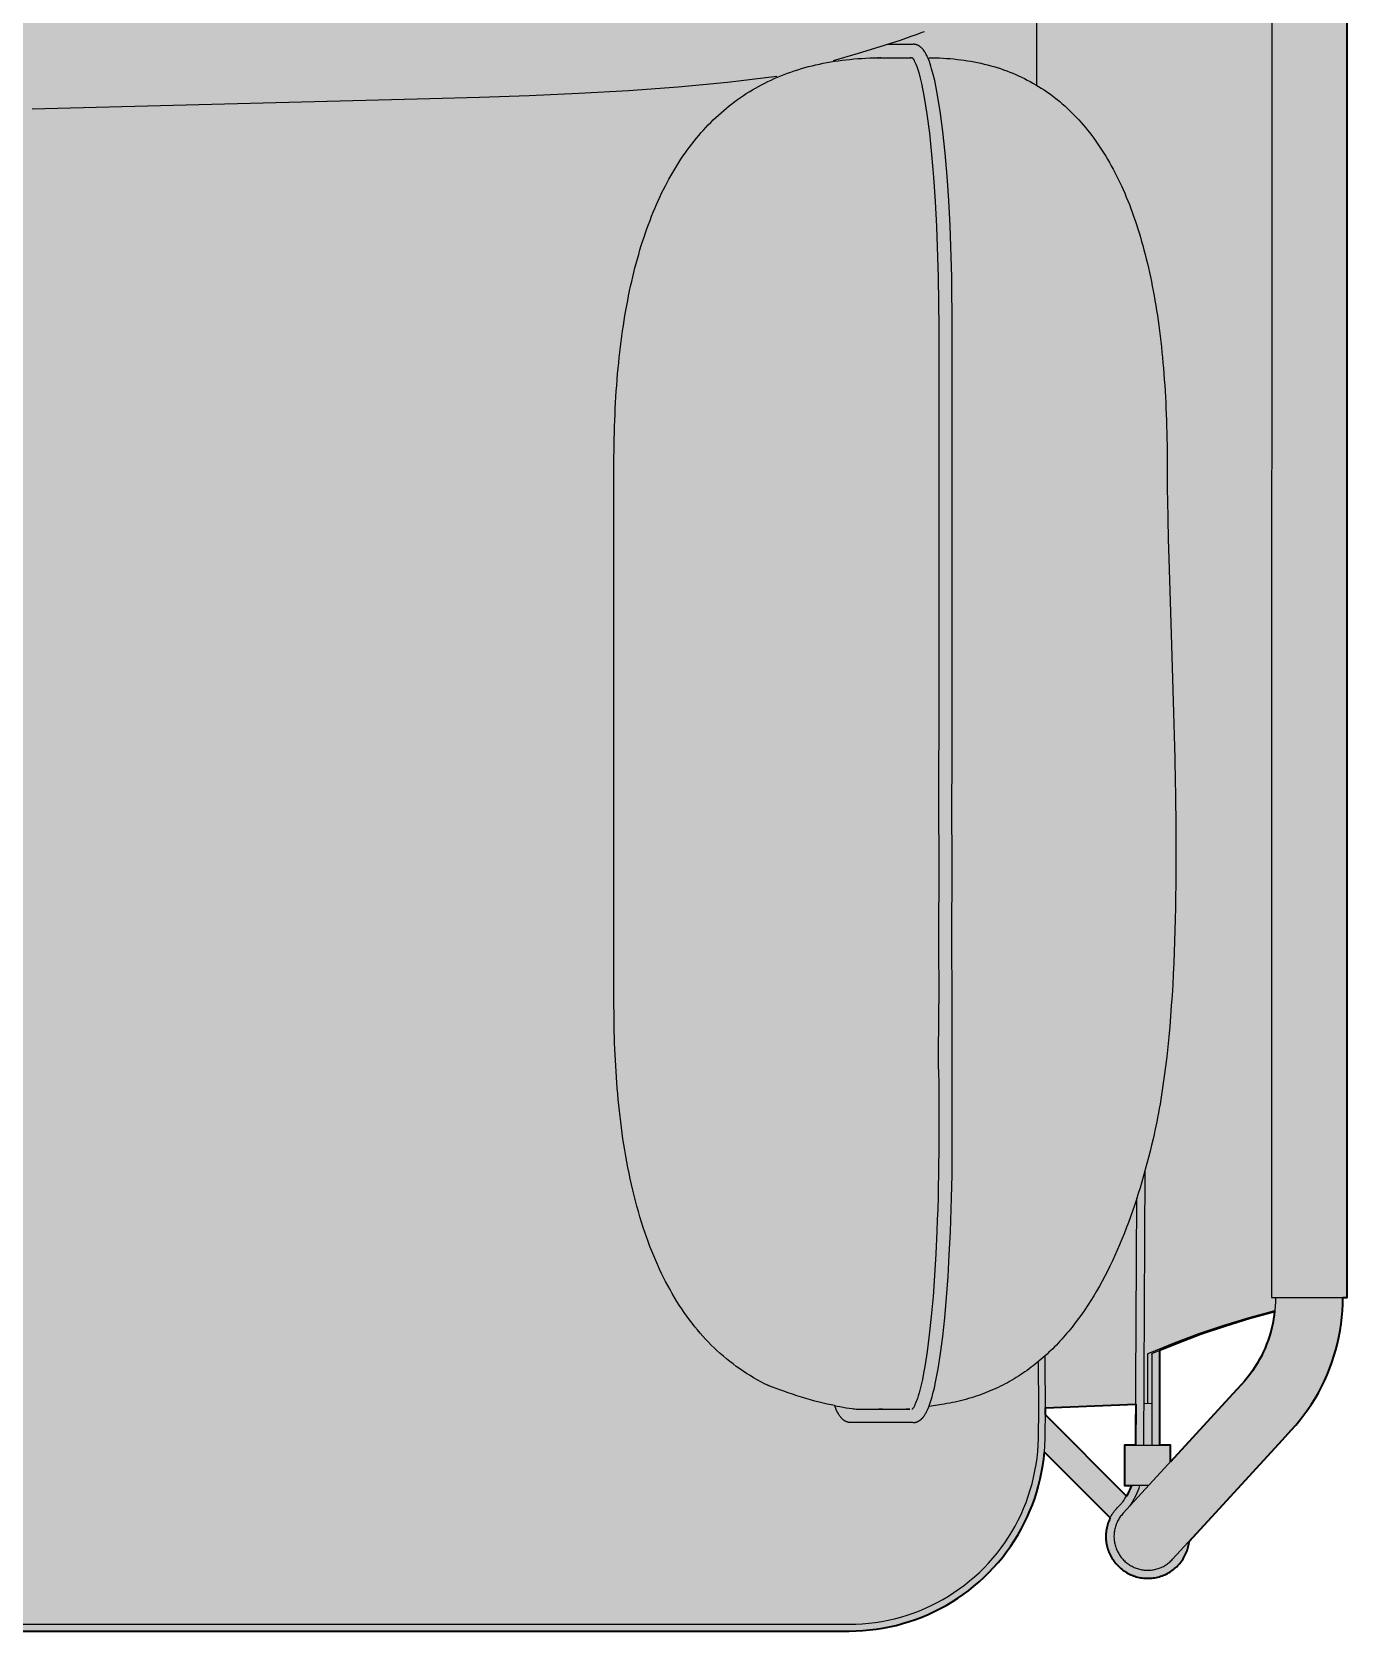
# Model space of a CAD drawing. Header units: millimetres. Extents: x 0 to 2217, y -1296 to 821.
# Drawn here: x 506 to 993, y -1296 to -704 of the extents above; entities that cross this region are included whole.
import ezdxf

# ---------------------------------------------------------------- set-up
doc = ezdxf.new("R2010")
doc.units = ezdxf.units.MM
doc.layers.add('Blocks', color=7, linetype='Continuous')
doc.layers.add('Blocks$Fill', color=7, linetype='Continuous', true_color=0xffffff)
doc.layers.add('Blocks$Inner', color=7, linetype='Continuous', lineweight=25, true_color=0x007f00)
doc.layers.add('Blocks$Outline', color=7, linetype='Continuous', lineweight=35, true_color=0xff3f3f)

# ---------------------------------------------------------------- blocks, each defined once
blk = doc.blocks.new('Can Lounge Chair Top')
at = {"layer": 'Blocks$Fill'}
h = blk.add_hatch(color=256, dxfattribs=at)
h.paths.add_polyline_path([(111.94, -363.69), (112.54, -368.59), (112.97, -371.05), (113.49, -373.5), (114.09, -375.93), (114.77, -378.33), (115.54, -380.71), (116.39, -383.06), (117.32, -385.39), (118.32, -387.67), (119.41, -389.93), (120.58, -392.14), (121.82, -394.31), (123.13, -396.44), (124.52, -398.52), (125.97, -400.56), (127.5, -402.54), (129.09, -404.46), (130.75, -406.33), (132.48, -408.15), (134.26, -409.9), (136.1, -411.59), (138.01, -413.21), (139.96, -414.77), (141.97, -416.26), (144.03, -417.68), (146.14, -419.03), (148.29, -420.31), (150.48, -421.51), (152.72, -422.63), (154.99, -423.67), (157.3, -424.64), (159.63, -425.53), (162, -426.33), (164.4, -427.06), (166.81, -427.7), (169.25, -428.25), (171.71, -428.72), (174.18, -429.11), (176.66, -429.41), (179.15, -429.63), (181.65, -429.76), (184.15, -429.8), (791.65, -429.76), (794.15, -429.63), (796.64, -429.41), (799.12, -429.11), (801.6, -428.72), (804.05, -428.25), (806.49, -427.7), (808.91, -427.06), (811.3, -426.33), (813.67, -425.53), (816.01, -424.64), (818.31, -423.68), (820.59, -422.63), (822.82, -421.51), (825.02, -420.31), (827.17, -419.03), (829.27, -417.69), (831.33, -416.27), (833.34, -414.78), (835.3, -413.22), (837.2, -411.59), (839.04, -409.9), (840.83, -408.15), (842.55, -406.34), (844.21, -404.47), (845.8, -402.54), (847.33, -400.56), (848.79, -398.53), (850.17, -396.45), (851.49, -394.32), (852.73, -392.15), (853.89, -389.93), (854.98, -387.68), (855.99, -385.39), (856.92, -383.07), (857.77, -380.72), (858.53, -378.34), (859.22, -375.93), (859.82, -373.5), (860.34, -371.06), (860.77, -368.59), (861.11, -366.12), (861.37, -363.64), (885.7, -387.96), (885.4, -388.6), (885.2, -389.1), (885.01, -389.6), (884.84, -390.12), (884.68, -390.63), (884.55, -391.15), (884.43, -391.68), (884.33, -392.21), (884.25, -392.74), (884.19, -393.28), (884.14, -393.81), (884.12, -394.35), (884.11, -394.89), (884.12, -395.43), (884.16, -395.97), (884.21, -396.5), (884.27, -397.04), (884.36, -397.57), (884.47, -398.1), (884.59, -398.62), (884.73, -399.14), (884.89, -399.66), (885.07, -400.17), (885.27, -400.67), (885.48, -401.16), (885.71, -401.65), (885.95, -402.13), (886.22, -402.6), (886.5, -403.06), (886.79, -403.51), (887.1, -403.95), (887.43, -404.38), (887.77, -404.8), (888.12, -405.21), (888.49, -405.6), (888.87, -405.98), (889.27, -406.35), (889.68, -406.7), (890.1, -407.04), (890.53, -407.36), (890.97, -407.67), (891.42, -407.96), (891.89, -408.24), (892.36, -408.5), (892.84, -408.74), (893.33, -408.97), (893.82, -409.18), (894.33, -409.37), (894.84, -409.55), (895.35, -409.7), (895.87, -409.84), (896.4, -409.96), (896.93, -410.07), (897.46, -410.15), (897.99, -410.22), (898.53, -410.26), (899.07, -410.29), (899.61, -410.3), (900.15, -410.29), (900.68, -410.26), (901.22, -410.22), (901.76, -410.15), (902.29, -410.07), (902.82, -409.97), (903.34, -409.85), (903.86, -409.71), (904.38, -409.55), (904.89, -409.37), (905.39, -409.18), (905.89, -408.97), (906.38, -408.75), (906.86, -408.5), (907.33, -408.24), (907.79, -407.97), (908.25, -407.67), (908.69, -407.37), (909.12, -407.04), (909.54, -406.7), (909.95, -406.35), (910.34, -405.99), (910.72, -405.61), (911.09, -405.21), (911.45, -404.81), (911.79, -404.39), (912.12, -403.96), (912.43, -403.52), (912.72, -403.07), (913, -402.61), (913.26, -402.14), (913.51, -401.66), (913.74, -401.17), (913.95, -400.68), (914.15, -400.18), (914.33, -399.67), (914.49, -399.15), (914.63, -398.63), (914.75, -398.11), (914.86, -397.58), (914.95, -397.05), (915.02, -396.51), (954.36, -353.65), (955.93, -351.76), (957.43, -349.83), (958.86, -347.84), (960.23, -345.81), (961.52, -343.73), (962.75, -341.61), (963.9, -339.44), (964.98, -337.25), (965.98, -335.01), (966.91, -332.74), (967.76, -330.45), (968.53, -328.12), (969.23, -325.77), (969.84, -323.4), (970.38, -321.01), (970.83, -318.6), (971.2, -316.18), (971.49, -313.75), (971.7, -311.31), (971.82, -308.86), (971.86, -306.41), (973.36, -306.41), (973.36, 306.41), (971.86, 306.41), (971.69, 311.36), (971.48, 313.83), (971.19, 316.29), (970.81, 318.73), (970.34, 321.16), (969.8, 323.58), (969.17, 325.97), (968.46, 328.35), (967.68, 330.69), (966.81, 333.01), (965.86, 335.3), (964.83, 337.55), (963.73, 339.77), (962.56, 341.95), (961.31, 344.08), (959.98, 346.18), (958.59, 348.22), (957.13, 350.22), (955.6, 352.17), (954.01, 354.06), (952.35, 355.9), (950.63, 357.68), (864.7, 443.55), (862.86, 445.2), (860.97, 446.8), (859.02, 448.33), (857.02, 449.79), (854.98, 451.18), (852.89, 452.51), (850.75, 453.76), (848.57, 454.93), (846.35, 456.03), (844.1, 457.06), (841.81, 458), (839.49, 458.87), (837.15, 459.66), (834.78, 460.37), (832.38, 461), (829.97, 461.54), (827.53, 462.01), (825.09, 462.38), (822.63, 462.68), (820.16, 462.89), (817.69, 463.02), (815.22, 463.06), (815.22, 464.56), (486.68, 464.56), (158.15, 464.56), (158.15, 463.06), (153.2, 462.89), (150.73, 462.68), (148.27, 462.38), (145.83, 462.01), (143.4, 461.54), (140.98, 461), (138.59, 460.37), (136.21, 459.66), (133.87, 458.87), (131.55, 458), (129.26, 457.06), (127.01, 456.03), (124.79, 454.93), (122.61, 453.76), (120.48, 452.51), (118.38, 451.18), (116.34, 449.79), (114.34, 448.33), (112.39, 446.8), (110.5, 445.2), (108.66, 443.55), (106.88, 441.82), (21.01, 355.9), (19.36, 354.06), (17.76, 352.17), (16.23, 350.22), (14.77, 348.22), (13.38, 346.18), (12.06, 344.08), (10.81, 341.95), (9.63, 339.77), (8.53, 337.55), (7.5, 335.3), (6.56, 333.01), (5.69, 330.69), (4.9, 328.35), (4.19, 325.97), (3.56, 323.58), (3.02, 321.16), (2.55, 318.73), (2.18, 316.29), (1.88, 313.83), (1.67, 311.36), (1.54, 308.89), (1.5, 306.41), (0, 306.41), (0, -306.41), (1.5, -306.41), (1.67, -311.31), (1.87, -313.75), (2.16, -316.18), (2.53, -318.6), (2.99, -321.01), (3.52, -323.4), (4.13, -325.77), (4.83, -328.12), (5.6, -330.45), (6.45, -332.74), (7.38, -335.01), (8.38, -337.25), (9.46, -339.44), (10.61, -341.61), (11.84, -343.73), (13.14, -345.81), (14.5, -347.84), (15.93, -349.83), (17.43, -351.76), (19, -353.65), (20.63, -355.48), (58.35, -396.51), (58.5, -397.58), (58.61, -398.11), (58.73, -398.63), (58.87, -399.15), (59.03, -399.67), (59.21, -400.18), (59.41, -400.68), (59.62, -401.17), (59.85, -401.66), (60.1, -402.14), (60.36, -402.61), (60.64, -403.07), (60.94, -403.52), (61.25, -403.96), (61.57, -404.39), (61.91, -404.81), (62.27, -405.21), (62.64, -405.61), (63.02, -405.99), (63.41, -406.35), (63.82, -406.7), (64.24, -407.04), (64.67, -407.37), (65.12, -407.67), (65.57, -407.97), (66.03, -408.24), (66.5, -408.5), (66.98, -408.75), (67.47, -408.97), (67.97, -409.18), (68.47, -409.37), (68.98, -409.55), (69.5, -409.71), (70.02, -409.85), (70.54, -409.97), (71.07, -410.07), (71.61, -410.15), (72.14, -410.22), (72.68, -410.26), (73.22, -410.29), (73.75, -410.3), (74.29, -410.29), (74.83, -410.26), (75.37, -410.22), (75.9, -410.15), (76.44, -410.07), (76.96, -409.96), (77.49, -409.84), (78.01, -409.7), (78.53, -409.55), (79.04, -409.37), (79.54, -409.18), (80.04, -408.97), (80.52, -408.74), (81, -408.5), (81.48, -408.24), (81.94, -407.96), (82.39, -407.67), (82.83, -407.36), (83.27, -407.04), (83.68, -406.7), (84.09, -406.35), (84.49, -405.98), (84.87, -405.6), (85.24, -405.21), (85.59, -404.8), (85.93, -404.38), (86.26, -403.95), (86.57, -403.51), (86.87, -403.06), (87.14, -402.6), (87.41, -402.13), (87.65, -401.65), (87.88, -401.16), (88.1, -400.67), (88.29, -400.17), (88.47, -399.66), (88.63, -399.14), (88.77, -398.62), (88.9, -398.1), (89, -397.57), (89.09, -397.04), (89.16, -396.5), (89.21, -395.97), (89.24, -395.43), (89.25, -394.89), (89.24, -394.35), (89.22, -393.81), (89.18, -393.28), (89.11, -392.74), (89.03, -392.21), (88.93, -391.68), (88.82, -391.15), (88.68, -390.63), (88.53, -390.12), (88.35, -389.6), (88.16, -389.1), (87.96, -388.6), (87.73, -388.11), (87.66, -387.96)], flags=0)
h.paths.add_polyline_path([(894.41, 378.54), (934.08, 338.84), (935.16, 337.63), (936.21, 336.39), (937.21, 335.12), (938.17, 333.81), (939.08, 332.47), (939.95, 331.09), (940.77, 329.69), (941.54, 328.27), (942.26, 326.81), (942.93, 325.34), (943.55, 323.84), (944.12, 322.32), (944.64, 320.78), (945.1, 319.23), (945.51, 317.66), (945.87, 316.08), (946.17, 314.48), (946.42, 312.88), (946.46, 312.53), (868.4, 337.37), (863.49, 339.06), (863.18, 339.14), (862.88, 339.23), (862.59, 339.33), (862.54, 339.35), (865.33, 342.98), (867.77, 346.15), (866.04, 347.47), (865.61, 348.23), (865.38, 348.6), (865.15, 348.97), (865.02, 349.15)], flags=0)
h.paths.add_polyline_path([(820.94, 437.71), (823.29, 437.37), (824.88, 437.07), (826.46, 436.71), (828.03, 436.3), (829.58, 435.83), (831.12, 435.32), (832.64, 434.75), (834.14, 434.13), (835.62, 433.46), (837.07, 432.73), (838.5, 431.96), (839.9, 431.14), (841.27, 430.28), (842.61, 429.37), (843.92, 428.41), (845.19, 427.41), (846.43, 426.36), (847.64, 425.27), (848.8, 424.15), (887.34, 385.61), (857.55, 355.82), (856.66, 356.27), (856.19, 356.49), (855.71, 356.7), (855.23, 356.9), (854.75, 357.09), (854.26, 357.27), (853.59, 357.5), (852.99, 357.69), (852.95, 357.53), (851.9, 358.33), (849.47, 355.16), (846.7, 351.55), (846.65, 351.66), (846.57, 351.91), (846.49, 352.16), (846.42, 352.42), (846.36, 352.67), (846.2, 353.17)], flags=0)
h.paths.add_polyline_path([(152.42, 437.71), (127, 352.67), (126.94, 352.42), (126.87, 352.16), (126.79, 351.91), (126.71, 351.66), (126.66, 351.55), (125.72, 352.78), (121.46, 358.33), (120.42, 357.53), (120.37, 357.69), (119.79, 357.5), (119.1, 357.27), (118.61, 357.09), (118.13, 356.9), (117.65, 356.7), (117.17, 356.49), (116.7, 356.27), (116.24, 356.05), (115.81, 355.82), (86.02, 385.61), (125.72, 425.27), (126.93, 426.36), (128.17, 427.41), (129.45, 428.41), (130.75, 429.37), (132.09, 430.28), (133.47, 431.14), (134.87, 431.96), (136.29, 432.73), (137.75, 433.46), (139.22, 434.13), (140.72, 434.75), (142.24, 435.32), (143.78, 435.83), (145.33, 436.3), (146.9, 436.71), (148.48, 437.07), (150.08, 437.37), (151.68, 437.62)], flags=0)
h.paths.add_polyline_path([(110.82, 339.35), (110.78, 339.33), (110.48, 339.23), (110.18, 339.14), (109.87, 339.06), (107.91, 338.38), (57.66, 321.95), (26.9, 312.53), (27.19, 314.48), (27.49, 316.08), (27.85, 317.66), (28.26, 319.23), (28.73, 320.78), (29.24, 322.32), (29.81, 323.84), (30.43, 325.34), (31.1, 326.81), (31.83, 328.27), (32.6, 329.69), (33.42, 331.09), (34.28, 332.47), (35.19, 333.81), (36.15, 335.12), (37.15, 336.39), (38.2, 337.63), (39.29, 338.84), (40.41, 340), (78.95, 378.54), (108.34, 349.15), (107.98, 348.6), (107.75, 348.23), (107.53, 347.85), (107.32, 347.47), (105.6, 346.15), (108.03, 342.98)], flags=0)
h.paths.add_polyline_path([(78.22, -360.99), (78.15, -345.85), (111.61, -347.23), (111.62, -349.86), (81.62, -379.86), (80.87, -378.45), (80.49, -377.64), (80.13, -376.82), (79.81, -375.99), (82.33, -375.99), (82.33, -360.99)], flags=0)
h.paths.add_polyline_path([(861.73, -349.84), (861.75, -347.23), (895.21, -345.85), (895.14, -360.99), (891.03, -360.99), (891.03, -375.99), (893.55, -375.99), (892.87, -377.64), (892.49, -378.45), (892.08, -379.25), (891.74, -379.86)], flags=0)
h.paths.add_polyline_path([(69.25, -360.99), (65.33, -360.99), (65.33, -367.17), (37.96, -337.36), (36.94, -336.12), (35.96, -334.86), (35.02, -333.55), (34.12, -332.22), (33.27, -330.86), (32.47, -329.47), (31.72, -328.05), (31.01, -326.61), (30.35, -325.15), (29.74, -323.66), (29.19, -322.16), (28.68, -320.64), (28.23, -319.1), (27.82, -317.54), (27.47, -315.98), (27.18, -314.4), (26.93, -312.81), (26.78, -311.54), (45.02, -316.82), (54, -319.89), (62.89, -323.23), (69.26, -325.86)], flags=0)
h.paths.add_polyline_path([(946.58, -311.54), (946.18, -314.4), (945.89, -315.98), (945.54, -317.54), (945.14, -319.1), (944.68, -320.64), (944.18, -322.16), (943.62, -323.66), (943.01, -325.15), (942.35, -326.61), (941.65, -328.05), (940.89, -329.47), (940.09, -330.86), (939.24, -332.22), (938.34, -333.55), (937.4, -334.86), (936.42, -336.12), (935.4, -337.36), (934.33, -338.56), (908.03, -367.17), (908.03, -360.99), (904.11, -360.99), (904.1, -325.86), (919.36, -319.89), (928.35, -316.82), (937.42, -314.04)], flags=0)
at = {"layer": 'Blocks$Inner'}
for p, q in [((858.45, 216), (858.45, 142.21)), ((803.18, 157.33), (812.73, 157.33)), ((800.14, 152.33), (799.75, 152.33)), ((800.25, 152.33), (800.73, 152.33)), ((800.89, 152.33), (800.48, 152.33)), ((827.2, -221.79), (827.27, -197.67)), ((898.14, -360.99), (898.62, -259.38)), ((895.14, -360.99), (895.57, -269.64)), ((901.1, -327.43), (901.11, -360.99)), ((904.1, -325.82), (904.11, -360.99)), ((901.11, -334.42), (901.11, -336.65)), ((801.45, -347.66), (801.23, -347.67)), ((895.21, -345.85), (861.75, -347.23)), ((901.1, -345.61), (898.21, -345.72)), ((891.74, -379.86), (861.73, -349.84)), ((885.7, -387.96), (861.37, -363.64)), ((894.15, -382.27), (893.93, -382.05))]:
    blk.add_line(p, q, dxfattribs=at)
blk.add_lwpolyline([(945.58, 306.41), (945.38, -306.41), (973.36, -306.41), (973.36, 306.41)], close=True, dxfattribs=at)
for points in [[(783.29, 151.34), (792.51, 154.05), (800.19, 156.39), (808.07, 158.89), (810.09, 159.57), (812.09, 160.28), (814.09, 161.01), (816.08, 161.77), (816.95, 162.12)], [(827.27, -197.61), (827.14, -172.67), (827.27, -147.66), (827.12, -122.67), (827.2, -110.21), (827.27, -97.73), (827.27, 52.33), (827.07, 71.22), (826.43, 90.1), (825.94, 99.47), (825.33, 108.51), (824.6, 117.07), (823.77, 125.01), (822.9, 131.76), (821.84, 138.49), (821.34, 141.19), (820.77, 143.88), (820.24, 146.1), (819.64, 148.31), (819.37, 149.19), (819.09, 150.07), (818.78, 150.94), (818.45, 151.8), (818.14, 152.53), (817.98, 152.87), (817.82, 153.21), (817.65, 153.53), (817.48, 153.85), (817.31, 154.15), (817.13, 154.44), (816.96, 154.71), (816.77, 154.98), (816.68, 155.11), (816.58, 155.24), (816.48, 155.37), (816.37, 155.49), (816.27, 155.62), (816.16, 155.74), (816.05, 155.85), (815.93, 155.97), (815.82, 156.08), (815.7, 156.19), (815.57, 156.29), (815.45, 156.39), (815.32, 156.49), (815.18, 156.58), (815.04, 156.68), (814.97, 156.72), (814.9, 156.76), (814.83, 156.8), (814.75, 156.84), (814.68, 156.88), (814.6, 156.92), (814.52, 156.96), (814.44, 156.99), (814.36, 157.03), (814.28, 157.06), (814.2, 157.09), (814.11, 157.12), (814.02, 157.15), (813.94, 157.18), (813.85, 157.2), (813.76, 157.22), (813.67, 157.25), (813.58, 157.26), (813.49, 157.28), (813.4, 157.29), (813.31, 157.31), (813.22, 157.32), (813.12, 157.32), (813.03, 157.33), (812.93, 157.33), (812.84, 157.33)], [(760.59, -339.61), (759.2, -338.95), (757.82, -338.28), (756.45, -337.57), (755.1, -336.84), (753.76, -336.08), (752.44, -335.29), (751.14, -334.48), (749.85, -333.64), (748.59, -332.78), (747.35, -331.9), (746.13, -330.99), (744.93, -330.06), (743.74, -329.11), (742.57, -328.13), (741.42, -327.13), (740.3, -326.11), (739.19, -325.06), (738.1, -324), (737.03, -322.91), (735.98, -321.81), (734.95, -320.68), (733.94, -319.54), (732.96, -318.38), (731.99, -317.2), (730.97, -315.91), (729.98, -314.61), (729.01, -313.29), (728.06, -311.95), (727.14, -310.59), (726.24, -309.22), (725.36, -307.83), (724.51, -306.43), (723.65, -304.97), (722.81, -303.49), (721.99, -302), (721.2, -300.5), (720.43, -298.99), (719.68, -297.46), (718.96, -295.93), (718.25, -294.38), (717.5, -292.67), (716.77, -290.95), (716.07, -289.22), (715.39, -287.47), (714.73, -285.72), (714.1, -283.97), (713.49, -282.2), (712.9, -280.43), (712.27, -278.47), (711.67, -276.51), (711.1, -274.55), (710.55, -272.57), (710.02, -270.59), (709.51, -268.61), (709.03, -266.62), (708.56, -264.62), (708.09, -262.52), (707.65, -260.41), (707.23, -258.29), (706.82, -256.17), (706.44, -254.05), (706.08, -251.93), (705.73, -249.8), (705.4, -247.67), (705.11, -245.6), (704.82, -243.53), (704.56, -241.45), (704.31, -239.38), (704.07, -237.3), (703.85, -235.23), (703.65, -233.15), (703.45, -231.06), (703.28, -228.98), (703.11, -226.9), (702.96, -224.81), (702.82, -222.73), (702.7, -220.64), (702.58, -218.56), (702.48, -216.47), (702.39, -214.38), (702.31, -212.29), (702.25, -210.2), (702.19, -208.11), (702.14, -206.02), (702.11, -203.93), (702.09, -201.85), (702.07, -197.67), (702.07, 2.33), (702.07, 4.6), (702.09, 6.86), (702.12, 9.12), (702.16, 11.38), (702.21, 13.65), (702.28, 15.91), (702.36, 18.17), (702.45, 20.43), (702.55, 22.56), (702.66, 24.7), (702.79, 26.84), (702.93, 28.97), (703.08, 31.1), (703.24, 33.24), (703.42, 35.37), (703.62, 37.5), (703.81, 39.48), (704.02, 41.46), (704.24, 43.44), (704.47, 45.42), (704.72, 47.39), (704.98, 49.37), (705.26, 51.34), (705.55, 53.31), (705.84, 55.16), (706.14, 57.01), (706.46, 58.86), (706.8, 60.7), (707.14, 62.5), (707.49, 64.29), (707.86, 66.08), (708.24, 67.87), (708.62, 69.56), (709.01, 71.24), (709.42, 72.92), (709.85, 74.6), (710.28, 76.27), (710.74, 77.94), (711.21, 79.6), (711.7, 81.26), (712.18, 82.84), (712.67, 84.41), (713.19, 85.98), (713.72, 87.54), (714.26, 89.1), (714.83, 90.65), (715.41, 92.19), (716.01, 93.73), (716.58, 95.16), (717.17, 96.58), (717.78, 97.99), (718.41, 99.4), (719.05, 100.8), (719.71, 102.19), (720.39, 103.57), (721.08, 104.94), (721.74, 106.2), (722.42, 107.46), (723.11, 108.7), (723.82, 109.94), (724.54, 111.16), (725.28, 112.38), (726.04, 113.58), (726.82, 114.78), (727.59, 115.93), (728.38, 117.07), (729.18, 118.19), (730, 119.31), (730.84, 120.41), (731.69, 121.5), (732.56, 122.58), (733.45, 123.64), (734.31, 124.63), (735.18, 125.6), (736.06, 126.57), (736.96, 127.51), (737.88, 128.45), (738.81, 129.37), (739.75, 130.27), (740.71, 131.16), (741.68, 132.03), (742.67, 132.88), (743.67, 133.72), (744.68, 134.54), (745.71, 135.34), (746.75, 136.13), (747.8, 136.89), (748.87, 137.64), (749.96, 138.38), (751.05, 139.09), (752.16, 139.78), (753.28, 140.46), (754.41, 141.12), (755.55, 141.75), (756.7, 142.37), (757.87, 142.97), (759.04, 143.55), (760.22, 144.11), (761.41, 144.65), (762.61, 145.17), (763.82, 145.67), (765.04, 146.15), (766.26, 146.61), (767.49, 147.05), (768.8, 147.49), (770.11, 147.92), (771.43, 148.32), (772.76, 148.7), (774.09, 149.06), (775.43, 149.4), (776.77, 149.72), (778.12, 150.02), (779.51, 150.31), (780.9, 150.57), (782.3, 150.82), (783.7, 151.05), (785.1, 151.25), (786.5, 151.44), (787.91, 151.61), (789.32, 151.76), (790.8, 151.9), (792.29, 152.02), (793.78, 152.11), (795.27, 152.2), (796.76, 152.26), (798.25, 152.3), (799.74, 152.33), (801.23, 152.33)], [(800.82, 152.33), (801.23, 152.33), (801.48, 152.33), (801.91, 152.33), (802.26, 152.33), (802.33, 152.33), (802.72, 152.33), (811.93, 152.33)], [(811.68, 152.33), (812.21, 152.33), (812.05, 152.33), (811.68, 152.33), (812.01, 152.33)], [(812.38, 152.44), (812.38, 152.44), (812.39, 152.44), (812.4, 152.42), (812.42, 152.41), (812.44, 152.39), (812.46, 152.36), (812.49, 152.33), (812.52, 152.3), (812.55, 152.26), (812.59, 152.22), (812.63, 152.17), (812.67, 152.12), (812.71, 152.06), (812.76, 152), (812.8, 151.93), (812.85, 151.86), (812.9, 151.79), (813, 151.62), (813.11, 151.43), (813.22, 151.22), (813.33, 150.99), (813.45, 150.75), (813.57, 150.49), (813.81, 149.92), (814.1, 149.17), (814.37, 148.42), (814.61, 147.66), (814.84, 146.9), (815.4, 144.85), (815.89, 142.78), (816.43, 140.21), (816.92, 137.62), (817.9, 131.47), (818.8, 124.43), (819.62, 116.61), (820.34, 108.13), (820.95, 99.17), (821.44, 89.87), (822.07, 71.11), (822.27, 52.33), (822.27, -97.72), (822.2, -110.18), (822.12, -122.67), (822.27, -147.66), (822.14, -172.67), (822.27, -197.62)], [(818.55, 152.33), (819.87, 152.33), (821.2, 152.3), (822.53, 152.26), (823.85, 152.2), (825.18, 152.11), (826.5, 152.02), (827.82, 151.9), (829.15, 151.76), (830.4, 151.61), (831.65, 151.44), (832.9, 151.25), (834.15, 151.05), (835.4, 150.82), (836.64, 150.57), (837.88, 150.31), (839.11, 150.02), (840.31, 149.72), (841.51, 149.4), (842.7, 149.06), (843.88, 148.7), (845.06, 148.32), (846.24, 147.92), (847.41, 147.49), (848.57, 147.05), (849.67, 146.61), (850.76, 146.15), (851.84, 145.67), (852.91, 145.17), (853.98, 144.65), (855.04, 144.11), (856.09, 143.55), (857.14, 142.97), (858.17, 142.37), (859.2, 141.75), (860.21, 141.12), (861.22, 140.46), (862.22, 139.78), (863.2, 139.09), (864.18, 138.38), (865.14, 137.64), (866.09, 136.89), (867.03, 136.13), (867.95, 135.34), (868.87, 134.54), (869.77, 133.72), (870.66, 132.88), (871.54, 132.03), (872.4, 131.16), (873.26, 130.27), (874.1, 129.37), (874.92, 128.45), (875.74, 127.51), (876.54, 126.57), (877.33, 125.6), (878.1, 124.63), (878.86, 123.64), (879.65, 122.58), (880.43, 121.5), (881.19, 120.41), (881.93, 119.31), (882.66, 118.19), (883.38, 117.07), (884.08, 115.93), (884.76, 114.78), (885.46, 113.58), (886.13, 112.38), (886.79, 111.16), (887.44, 109.94), (888.07, 108.7), (888.68, 107.46), (889.28, 106.2), (889.87, 104.94), (890.49, 103.57), (891.09, 102.19), (891.68, 100.8), (892.25, 99.4), (892.81, 97.99), (893.35, 96.58), (893.87, 95.16), (894.39, 93.73), (894.92, 92.19), (895.44, 90.65), (895.94, 89.1), (896.42, 87.54), (896.9, 85.98), (897.35, 84.41), (897.79, 82.84), (898.22, 81.26), (898.66, 79.6), (899.07, 77.94), (899.48, 76.27), (899.87, 74.6), (900.25, 72.92), (900.61, 71.24), (900.96, 69.56), (901.29, 67.87), (901.64, 66.08), (901.97, 64.29), (902.28, 62.5), (902.58, 60.7), (902.88, 58.86), (903.16, 57.01), (903.43, 55.16), (903.69, 53.31), (903.95, 51.34), (904.2, 49.37), (904.43, 47.39), (904.65, 45.42), (904.86, 43.44), (905.06, 41.46), (905.24, 39.48), (905.41, 37.5), (905.58, 35.37), (905.74, 33.24), (905.89, 31.1), (906.03, 28.97), (906.15, 26.84), (906.26, 24.7), (906.36, 22.56), (906.45, 20.43), (906.53, 18.17), (906.6, 15.91), (906.66, 13.65), (906.71, 11.38), (906.75, 9.12), (906.77, 6.86), (906.79, 4.6), (906.79, 2.33), (906.8, -0.96), (906.82, -4.31), (906.85, -7.73), (906.9, -11.21), (907.03, -18.33), (907.19, -25.67), (907.39, -33.21), (907.62, -40.92), (908.13, -56.82), (908.66, -73.22), (908.92, -81.57), (909.17, -90), (909.4, -98.48), (909.61, -107), (909.78, -115.55), (909.85, -119.83), (909.91, -124.1), (909.97, -128.38), (910, -132.65), (910.03, -136.91), (910.04, -141.16), (910.04, -145.4), (910.03, -149.63), (909.99, -153.84), (909.94, -158.03), (909.87, -162.2), (909.79, -166.36), (909.68, -170.48), (909.56, -174.58), (909.41, -178.65), (909.24, -182.69), (909.05, -186.7), (908.84, -190.67), (908.6, -194.61), (908.34, -198.5), (908.05, -202.35), (907.73, -206.16), (907.39, -209.93), (907.02, -213.64), (906.62, -217.31), (906.19, -220.92), (905.73, -224.48), (905.24, -227.98), (904.98, -229.7), (904.72, -231.42), (904.44, -233.12), (904.16, -234.8), (903.87, -236.46), (903.57, -238.12), (903.26, -239.75), (902.94, -241.37), (902.62, -242.97), (902.28, -244.55), (901.94, -246.12), (901.58, -247.67), (901.04, -249.97), (900.48, -252.27), (899.9, -254.55), (899.31, -256.82), (898.7, -259.08), (898.08, -261.32), (897.44, -263.55), (896.78, -265.76), (896.1, -267.95), (895.41, -270.13), (894.7, -272.29), (893.97, -274.44), (893.23, -276.56), (892.46, -278.67), (891.68, -280.75), (890.87, -282.82), (890.05, -284.86), (889.21, -286.89), (888.34, -288.89), (887.46, -290.86), (886.56, -292.82), (885.63, -294.75), (884.69, -296.65), (883.72, -298.53), (882.73, -300.39), (881.72, -302.22), (880.69, -304.02), (879.63, -305.79), (878.56, -307.53), (877.45, -309.25), (876.33, -310.93), (875.18, -312.59), (874.01, -314.21), (872.81, -315.8), (871.59, -317.36), (870.97, -318.13), (870.35, -318.89), (869.71, -319.64), (869.08, -320.38), (868.43, -321.12), (867.78, -321.84), (867.12, -322.56), (866.46, -323.27), (865.79, -323.97), (865.11, -324.66), (864.43, -325.34), (863.74, -326.01), (863.04, -326.68), (862.34, -327.33), (861.63, -327.97), (860.91, -328.61), (860.19, -329.24), (859.46, -329.85), (858.72, -330.46), (857.97, -331.06), (857.22, -331.64), (856.47, -332.22), (855.7, -332.79), (854.93, -333.35), (854.15, -333.9), (853.37, -334.43), (852.57, -334.96), (851.77, -335.48), (850.96, -335.98), (850.15, -336.48), (849.33, -336.97), (848.5, -337.44), (847.66, -337.91), (846.82, -338.36), (845.97, -338.8), (845.11, -339.23), (844.24, -339.66), (843.37, -340.07), (842.49, -340.46), (841.6, -340.85), (840.71, -341.23), (839.8, -341.59), (838.89, -341.95), (837.97, -342.29), (837.05, -342.62), (836.11, -342.94), (835.17, -343.24), (834.22, -343.54), (833.26, -343.82), (832.29, -344.09), (831.32, -344.35), (830.34, -344.6), (829.35, -344.84), (828.35, -345.06), (827.34, -345.27), (826.33, -345.47), (825.31, -345.65), (824.28, -345.82), (818.6, -346.74)], [(486.7, 133.4), (633.91, 137.24), (652.32, 137.78), (670.72, 138.42), (689.11, 139.22), (707.48, 140.25), (725.84, 141.59), (744.13, 143.33), (762.32, 145.58)], [(822.22, -221.88), (822.22, -221.88), (822.22, -221.88), (822.22, -221.88), (822.21, -221.89), (822.21, -221.89), (822.21, -221.89), (822.21, -221.9), (822.21, -221.9), (822.21, -221.9), (822.21, -221.91), (822.21, -221.91), (822.2, -221.91), (822.2, -221.92), (822.2, -221.92), (822.2, -221.93), (822.2, -221.93), (822.2, -221.93), (822.27, -197.67)], [(822.2, -221.93), (822.2, -221.94), (822.2, -221.94), (822.2, -221.99), (822.23, -222.97), (822.25, -227.25), (822.27, -243.38), (822.27, -248.77), (822.25, -252.82), (822.22, -256.87), (822.17, -261.01), (822.09, -265.15), (822, -269.34), (821.88, -273.52), (821.74, -277.71), (821.58, -281.9), (821.19, -290.18), (820.71, -298.26), (820.14, -306.03), (819.48, -313.37), (818.75, -320.2), (817.95, -326.42), (817.09, -331.95), (816.67, -334.33), (816.2, -336.71), (815.76, -338.7), (815.27, -340.67), (814.99, -341.72), (814.68, -342.76), (814.35, -343.79), (814.15, -344.36), (813.94, -344.93), (813.71, -345.49), (813.47, -346.04), (813.36, -346.28), (813.25, -346.5), (813.12, -346.73), (813, -346.95), (812.86, -347.17), (812.72, -347.38), (812.67, -347.45), (812.62, -347.51), (812.57, -347.58), (812.52, -347.64), (812.46, -347.7), (812.38, -347.78)], [(812.84, -352.67), (812.92, -352.66), (813.01, -352.66), (813.09, -352.66), (813.17, -352.65), (813.25, -352.64), (813.33, -352.63), (813.41, -352.62), (813.49, -352.61), (813.57, -352.6), (813.65, -352.58), (813.73, -352.56), (813.81, -352.54), (813.89, -352.52), (813.97, -352.5), (814.04, -352.48), (814.12, -352.45), (814.19, -352.42), (814.27, -352.4), (814.34, -352.37), (814.41, -352.34), (814.48, -352.31), (814.55, -352.28), (814.68, -352.21), (814.82, -352.14), (814.95, -352.07), (815.07, -351.99), (815.19, -351.91), (815.3, -351.83), (815.41, -351.75), (815.52, -351.66), (815.63, -351.58), (815.73, -351.49), (815.83, -351.4), (815.93, -351.3), (816.02, -351.21), (816.13, -351.1), (816.23, -350.99), (816.33, -350.88), (816.42, -350.76), (816.52, -350.65), (816.61, -350.53), (816.7, -350.41), (816.79, -350.29), (816.95, -350.05), (817.11, -349.81), (817.27, -349.55), (817.42, -349.29), (817.57, -349.02), (817.72, -348.74), (817.86, -348.45), (818, -348.15), (818.3, -347.48), (818.58, -346.79), (818.84, -346.1), (819.09, -345.4), (819.46, -344.25), (819.8, -343.1), (820.11, -341.94), (820.63, -339.84), (821.09, -337.73), (821.58, -335.27), (822.02, -332.79), (822.9, -327.12), (823.72, -320.78), (824.46, -313.86), (825.12, -306.43), (825.7, -298.59), (826.18, -290.45), (826.58, -282.11), (826.74, -277.89), (826.88, -273.68), (827, -269.46), (827.09, -265.25), (827.17, -261.08), (827.22, -256.92), (827.25, -252.85), (827.27, -247.23), (827.26, -228.95), (827.23, -223.47), (827.21, -222.02), (827.2, -221.82)], [(946.86, -306.41), (946.83, -308.02), (946.75, -309.62), (946.62, -311.22), (946.43, -312.81), (946.18, -314.4), (945.89, -315.98), (945.54, -317.54), (945.14, -319.1), (944.68, -320.64), (944.18, -322.16), (943.62, -323.66), (943.01, -325.15), (942.35, -326.61), (941.65, -328.05), (940.89, -329.47), (940.09, -330.86), (939.24, -332.22), (938.34, -333.55), (937.4, -334.86), (936.42, -336.12), (935.4, -337.36), (934.33, -338.56), (931.01, -342.17), (890.41, -386.34), (890.12, -386.66), (889.85, -387), (889.58, -387.34), (889.33, -387.69), (889.09, -388.05), (888.87, -388.42), (888.65, -388.79), (888.45, -389.17), (888.26, -389.56), (888.09, -389.96), (887.93, -390.36), (887.78, -390.76), (887.65, -391.17), (887.53, -391.59), (887.43, -392.01), (887.34, -392.43), (887.26, -392.85), (887.2, -393.28), (887.16, -393.71), (887.13, -394.14), (887.11, -394.57), (887.11, -395), (887.13, -395.43), (887.16, -395.86), (887.2, -396.29), (887.26, -396.72), (887.33, -397.15), (887.42, -397.57), (887.52, -397.99), (887.64, -398.4), (887.77, -398.81), (887.92, -399.22), (888.08, -399.62), (888.25, -400.02), (888.44, -400.41), (888.64, -400.79), (888.85, -401.16), (889.08, -401.53), (889.32, -401.89), (889.57, -402.24), (889.83, -402.58), (890.1, -402.92), (890.39, -403.24), (890.69, -403.55), (890.99, -403.86), (891.31, -404.15), (891.64, -404.43), (891.98, -404.7), (892.32, -404.96), (892.68, -405.2), (893.04, -405.43), (893.41, -405.66), (893.79, -405.86), (894.18, -406.06), (894.57, -406.24), (894.96, -406.41), (895.37, -406.56), (895.78, -406.7), (896.19, -406.82), (896.61, -406.93), (897.03, -407.03), (897.45, -407.11), (897.88, -407.18), (898.31, -407.23), (898.74, -407.27), (899.17, -407.29), (899.6, -407.3), (900.03, -407.29), (900.46, -407.27), (900.89, -407.24), (901.32, -407.18), (901.74, -407.12), (902.17, -407.04), (902.59, -406.94), (903.01, -406.83), (903.42, -406.71), (903.83, -406.57), (904.23, -406.42), (904.63, -406.25), (905.02, -406.07), (905.41, -405.88), (905.79, -405.67), (906.16, -405.45), (906.52, -405.22), (906.88, -404.97), (907.22, -404.72), (907.56, -404.45), (907.89, -404.17), (908.21, -403.88), (908.52, -403.57), (908.81, -403.26), (949.42, -359.09), (952.74, -355.48), (954.36, -353.65), (955.93, -351.76), (957.43, -349.83), (958.86, -347.84), (960.23, -345.81), (961.52, -343.73), (962.75, -341.61), (963.9, -339.44), (964.98, -337.25), (965.98, -335.01), (966.91, -332.74), (967.76, -330.45), (968.53, -328.12), (969.23, -325.77), (969.84, -323.4), (970.38, -321.01), (970.83, -318.6), (971.2, -316.18), (971.49, -313.75), (971.7, -311.31), (971.82, -308.86), (971.86, -306.41)], [(899.6, -345.67), (899.6, -330.78), (899.6, -330.5), (899.6, -329.95), (899.6, -328.83), (899.6, -327.98), (899.6, -327.7), (899.6, -327.69), (899.62, -327.43), (899.62, -327.41), (899.63, -327.39), (899.63, -327.37), (899.64, -327.36), (899.65, -327.34), (899.66, -327.32), (899.66, -327.31), (899.67, -327.29), (899.68, -327.27), (899.69, -327.26), (899.7, -327.24), (899.72, -327.23), (899.73, -327.21), (899.74, -327.2), (899.75, -327.18), (899.78, -327.16), (899.8, -327.14), (899.83, -327.12), (899.85, -327.1), (899.88, -327.07), (899.91, -327.06), (899.93, -327.04), (899.96, -327.02), (899.99, -327), (900.02, -326.99), (900.2, -326.91), (900.37, -326.84), (909.41, -323.13), (918.56, -319.71), (927.82, -316.59), (937.18, -313.76), (946.62, -311.23)], [(901.11, -327.43), (901.12, -327.4), (901.12, -327.38), (901.13, -327.36), (901.13, -327.34), (901.14, -327.32), (901.15, -327.3), (901.16, -327.28), (901.17, -327.26), (901.18, -327.24), (901.19, -327.22), (901.2, -327.2), (901.21, -327.19), (901.22, -327.17), (901.24, -327.15), (901.26, -327.13), (901.27, -327.11), (901.29, -327.09), (901.31, -327.07), (901.33, -327.05), (901.35, -327.04), (901.37, -327.02), (901.39, -327.01), (901.41, -326.99), (901.7, -326.85), (910.47, -323.23), (919.36, -319.89), (928.35, -316.82), (937.42, -314.04), (946.58, -311.54)], [(184.15, -429.8), (789.15, -429.8), (791.65, -429.76), (794.15, -429.63), (796.64, -429.41), (799.12, -429.11), (801.6, -428.72), (804.05, -428.25), (806.49, -427.7), (808.91, -427.06), (811.3, -426.33), (813.67, -425.53), (816.01, -424.64), (818.31, -423.68), (820.59, -422.63), (822.82, -421.51), (825.02, -420.31), (827.17, -419.03), (829.27, -417.69), (831.33, -416.27), (833.34, -414.78), (835.3, -413.22), (837.2, -411.59), (839.04, -409.9), (840.83, -408.15), (842.55, -406.34), (844.21, -404.47), (845.8, -402.54), (847.33, -400.56), (848.79, -398.53), (850.17, -396.45), (851.49, -394.32), (852.73, -392.15), (853.89, -389.93), (854.98, -387.68), (855.99, -385.39), (856.92, -383.07), (857.77, -380.72), (858.53, -378.34), (859.22, -375.93), (859.82, -373.5), (860.34, -371.06), (860.77, -368.59), (861.11, -366.12), (861.38, -363.63), (861.55, -361.13), (861.64, -358.64), (861.75, -347.34), (861.68, -330.48), (861.68, -327.93)], [(184.15, -427.3), (789.15, -427.3), (791.57, -427.26), (793.98, -427.13), (796.38, -426.93), (798.78, -426.64), (801.17, -426.26), (803.54, -425.81), (805.89, -425.27), (808.23, -424.65), (810.54, -423.96), (812.82, -423.18), (815.08, -422.32), (817.31, -421.39), (819.5, -420.38), (821.66, -419.3), (823.78, -418.14), (825.85, -416.91), (827.89, -415.61), (829.88, -414.24), (831.82, -412.8), (833.7, -411.29), (835.54, -409.73), (837.32, -408.09), (839.04, -406.4), (840.71, -404.65), (842.31, -402.85), (843.85, -400.99), (845.32, -399.07), (846.73, -397.11), (848.07, -395.1), (849.34, -393.05), (850.53, -390.95), (851.66, -388.81), (852.71, -386.64), (853.68, -384.43), (854.58, -382.19), (855.4, -379.92), (856.14, -377.62), (856.8, -375.3), (857.38, -372.95), (857.88, -370.59), (858.3, -368.21), (858.63, -365.82), (858.88, -363.42), (859.05, -361.01), (859.14, -358.6), (859.25, -347.33), (859.18, -330.49)], [(758.21, -338.5), (758.25, -338.52), (759.04, -338.88)], [(812.73, -352.67), (789.4, -352.66), (789.32, -352.65), (789.24, -352.65), (789.16, -352.64), (789.08, -352.63), (789, -352.62), (788.93, -352.6), (788.85, -352.59), (788.77, -352.57), (788.7, -352.55), (788.62, -352.53), (788.55, -352.51), (788.47, -352.49), (788.4, -352.47), (788.32, -352.44), (788.25, -352.42), (788.18, -352.39), (788.1, -352.36), (788.02, -352.32), (787.94, -352.29), (787.86, -352.25), (787.78, -352.21), (787.71, -352.17), (787.63, -352.13), (787.56, -352.09), (787.49, -352.05), (787.42, -352.01), (787.28, -351.91), (787.14, -351.82), (787.01, -351.72), (786.89, -351.62), (786.76, -351.52), (786.64, -351.41), (786.53, -351.3), (786.41, -351.18), (786.3, -351.07), (786.19, -350.95), (786.09, -350.82), (785.98, -350.7), (785.88, -350.57), (785.78, -350.44), (785.69, -350.31), (785.5, -350.04), (785.33, -349.77), (785.15, -349.48), (784.98, -349.18), (784.81, -348.86), (784.64, -348.54), (784.48, -348.2), (784.32, -347.86), (784.01, -347.13), (783.72, -346.38), (783.08, -346.27), (782.41, -346.15), (781, -345.87), (779.52, -345.53), (777.98, -345.15), (776.39, -344.72), (774.76, -344.26), (773.12, -343.77), (771.46, -343.26), (769.8, -342.73), (768.16, -342.19), (766.56, -341.65), (764.99, -341.11), (763.48, -340.57), (762.04, -340.05), (760.68, -339.54), (759.42, -339.06)], [(783.72, -346.38), (784.65, -346.54), (785.69, -346.73), (787.94, -347.16), (789.09, -347.35), (790.19, -347.51), (790.72, -347.58), (791.23, -347.62), (791.71, -347.65), (791.93, -347.66), (792.15, -347.67), (796.24, -347.67), (801.23, -347.67), (811.52, -347.67), (810.88, -347.66), (810.23, -347.67)], [(799.94, -347.67), (801.23, -347.67), (800.06, -347.66)], [(899.92, -375.99), (891.03, -375.99), (891.03, -360.99), (908.03, -360.99), (908.03, -367.17)], [(915.02, -396.51), (914.95, -397.05), (914.86, -397.58), (914.75, -398.11), (914.63, -398.63), (914.49, -399.15), (914.33, -399.67), (914.15, -400.18), (913.95, -400.68), (913.74, -401.17), (913.51, -401.66), (913.26, -402.14), (913, -402.61), (912.72, -403.07), (912.43, -403.52), (912.12, -403.96), (911.79, -404.39), (911.45, -404.81), (911.09, -405.21), (910.72, -405.61), (910.34, -405.99), (909.95, -406.35), (909.54, -406.7), (909.12, -407.04), (908.69, -407.37), (908.25, -407.67), (907.79, -407.97), (907.33, -408.24), (906.86, -408.5), (906.38, -408.75), (905.89, -408.97), (905.39, -409.18), (904.89, -409.37), (904.38, -409.55), (903.86, -409.71), (903.34, -409.85), (902.82, -409.97), (902.29, -410.07), (901.76, -410.15), (901.22, -410.22), (900.68, -410.26), (900.15, -410.29), (899.61, -410.3), (899.07, -410.29), (898.53, -410.26), (897.99, -410.22), (897.46, -410.15), (896.93, -410.07), (896.4, -409.96), (895.87, -409.84), (895.35, -409.7), (894.84, -409.55), (894.33, -409.37), (893.82, -409.18), (893.33, -408.97), (892.84, -408.74), (892.36, -408.5), (891.89, -408.24), (891.42, -407.96), (890.97, -407.67), (890.53, -407.36), (890.1, -407.04), (889.68, -406.7), (889.27, -406.35), (888.87, -405.98), (888.49, -405.6), (888.12, -405.21), (887.77, -404.8), (887.43, -404.38), (887.1, -403.95), (886.79, -403.51), (886.5, -403.06), (886.22, -402.6), (885.95, -402.13), (885.71, -401.65), (885.48, -401.16), (885.27, -400.67), (885.07, -400.17), (884.89, -399.66), (884.73, -399.14), (884.59, -398.62), (884.47, -398.1), (884.36, -397.57), (884.27, -397.04), (884.21, -396.5), (884.16, -395.97), (884.12, -395.43), (884.11, -394.89), (884.12, -394.35), (884.14, -393.81), (884.19, -393.28), (884.25, -392.74), (884.33, -392.21), (884.43, -391.68), (884.55, -391.15), (884.68, -390.63), (884.84, -390.12), (885.01, -389.6), (885.2, -389.1), (885.4, -388.6), (885.63, -388.11), (885.87, -387.63), (886.13, -387.16), (886.4, -386.69), (886.69, -386.24), (887, -385.79), (887.32, -385.36), (887.65, -384.94), (888, -384.53), (888.37, -384.13), (888.74, -383.75), (889.14, -383.38), (889.39, -383.14), (889.63, -382.89), (889.86, -382.64), (890.08, -382.38), (890.3, -382.11), (890.51, -381.83), (890.7, -381.55), (891.19, -380.8), (891.65, -380.03), (892.08, -379.25), (892.49, -378.45), (892.87, -377.64), (893.23, -376.82), (893.55, -375.99)], [(892.93, -383.6), (893.46, -382.81), (893.96, -382.01), (894.44, -381.19), (894.89, -380.36), (895.31, -379.51), (895.71, -378.65), (896.08, -377.77), (896.42, -376.89), (896.73, -375.99)]]:
    blk.add_lwpolyline(points, dxfattribs=at)
at = {"layer": 'Blocks$Outline'}
for points in [[(971.86, -306.41), (973.36, -306.41), (973.36, 306.41), (971.86, 306.41)], [(915.02, -396.51), (949.42, -359.09), (952.74, -355.48), (954.36, -353.65), (955.93, -351.76), (957.43, -349.83), (958.86, -347.84), (960.23, -345.81), (961.52, -343.73), (962.75, -341.61), (963.9, -339.44), (964.98, -337.25), (965.98, -335.01), (966.91, -332.74), (967.76, -330.45), (968.53, -328.12), (969.23, -325.77), (969.84, -323.4), (970.38, -321.01), (970.83, -318.6), (971.2, -316.18), (971.49, -313.75), (971.7, -311.31), (971.82, -308.86), (971.86, -306.41)], [(904.1, -325.86), (910.47, -323.23), (919.36, -319.89), (928.35, -316.82), (937.42, -314.04), (946.58, -311.54)], [(946.58, -311.54), (946.43, -312.81), (946.18, -314.4), (945.89, -315.98), (945.54, -317.54), (945.14, -319.1), (944.68, -320.64), (944.18, -322.16), (943.62, -323.66), (943.01, -325.15), (942.35, -326.61), (941.65, -328.05), (940.89, -329.47), (940.09, -330.86), (939.24, -332.22), (938.34, -333.55), (937.4, -334.86), (936.42, -336.12), (935.4, -337.36), (934.33, -338.56), (931.01, -342.17), (908.03, -367.17)], [(904.11, -360.99), (904.1, -325.86)], [(861.73, -349.84), (861.75, -347.34), (861.75, -347.23)], [(861.75, -347.23), (895.21, -345.85)], [(895.21, -345.85), (895.14, -360.99)], [(891.74, -379.86), (861.73, -349.84)], [(184.15, -429.8), (789.15, -429.8), (791.65, -429.76), (794.15, -429.63), (796.64, -429.41), (799.12, -429.11), (801.6, -428.72), (804.05, -428.25), (806.49, -427.7), (808.91, -427.06), (811.3, -426.33), (813.67, -425.53), (816.01, -424.64), (818.31, -423.68), (820.59, -422.63), (822.82, -421.51), (825.02, -420.31), (827.17, -419.03), (829.27, -417.69), (831.33, -416.27), (833.34, -414.78), (835.3, -413.22), (837.2, -411.59), (839.04, -409.9), (840.83, -408.15), (842.55, -406.34), (844.21, -404.47), (845.8, -402.54), (847.33, -400.56), (848.79, -398.53), (850.17, -396.45), (851.49, -394.32), (852.73, -392.15), (853.89, -389.93), (854.98, -387.68), (855.99, -385.39), (856.92, -383.07), (857.77, -380.72), (858.53, -378.34), (859.22, -375.93), (859.82, -373.5), (860.34, -371.06), (860.77, -368.59), (861.11, -366.12), (861.37, -363.64)], [(861.37, -363.64), (885.7, -387.96)], [(895.14, -360.99), (891.03, -360.99), (891.03, -375.99), (893.55, -375.99)], [(908.03, -367.17), (908.03, -360.99), (904.11, -360.99)], [(893.55, -375.99), (893.23, -376.82), (892.87, -377.64), (892.49, -378.45), (892.08, -379.25), (891.74, -379.86)], [(885.7, -387.96), (885.63, -388.11), (885.4, -388.6), (885.2, -389.1), (885.01, -389.6), (884.84, -390.12), (884.68, -390.63), (884.55, -391.15), (884.43, -391.68), (884.33, -392.21), (884.25, -392.74), (884.19, -393.28), (884.14, -393.81), (884.12, -394.35), (884.11, -394.89), (884.12, -395.43), (884.16, -395.97), (884.21, -396.5), (884.27, -397.04), (884.36, -397.57), (884.47, -398.1), (884.59, -398.62), (884.73, -399.14), (884.89, -399.66), (885.07, -400.17), (885.27, -400.67), (885.48, -401.16), (885.71, -401.65), (885.95, -402.13), (886.22, -402.6), (886.5, -403.06), (886.79, -403.51), (887.1, -403.95), (887.43, -404.38), (887.77, -404.8), (888.12, -405.21), (888.49, -405.6), (888.87, -405.98), (889.27, -406.35), (889.68, -406.7), (890.1, -407.04), (890.53, -407.36), (890.97, -407.67), (891.42, -407.96), (891.89, -408.24), (892.36, -408.5), (892.84, -408.74), (893.33, -408.97), (893.82, -409.18), (894.33, -409.37), (894.84, -409.55), (895.35, -409.7), (895.87, -409.84), (896.4, -409.96), (896.93, -410.07), (897.46, -410.15), (897.99, -410.22), (898.53, -410.26), (899.07, -410.29), (899.61, -410.3), (900.15, -410.29), (900.68, -410.26), (901.22, -410.22), (901.76, -410.15), (902.29, -410.07), (902.82, -409.97), (903.34, -409.85), (903.86, -409.71), (904.38, -409.55), (904.89, -409.37), (905.39, -409.18), (905.89, -408.97), (906.38, -408.75), (906.86, -408.5), (907.33, -408.24), (907.79, -407.97), (908.25, -407.67), (908.69, -407.37), (909.12, -407.04), (909.54, -406.7), (909.95, -406.35), (910.34, -405.99), (910.72, -405.61), (911.09, -405.21), (911.45, -404.81), (911.79, -404.39), (912.12, -403.96), (912.43, -403.52), (912.72, -403.07), (913, -402.61), (913.26, -402.14), (913.51, -401.66), (913.74, -401.17), (913.95, -400.68), (914.15, -400.18), (914.33, -399.67), (914.49, -399.15), (914.63, -398.63), (914.75, -398.11), (914.86, -397.58), (914.95, -397.05), (915.02, -396.51)]]:
    blk.add_lwpolyline(points, dxfattribs=at)

msp = doc.modelspace()

# ---------------------------------------------------------------- block references
at = {"layer": 'Blocks'}
msp.add_blockref('Can Lounge Chair Top', (19.79, -866.07), dxfattribs=at)

doc.saveas('drawing.dxf')
